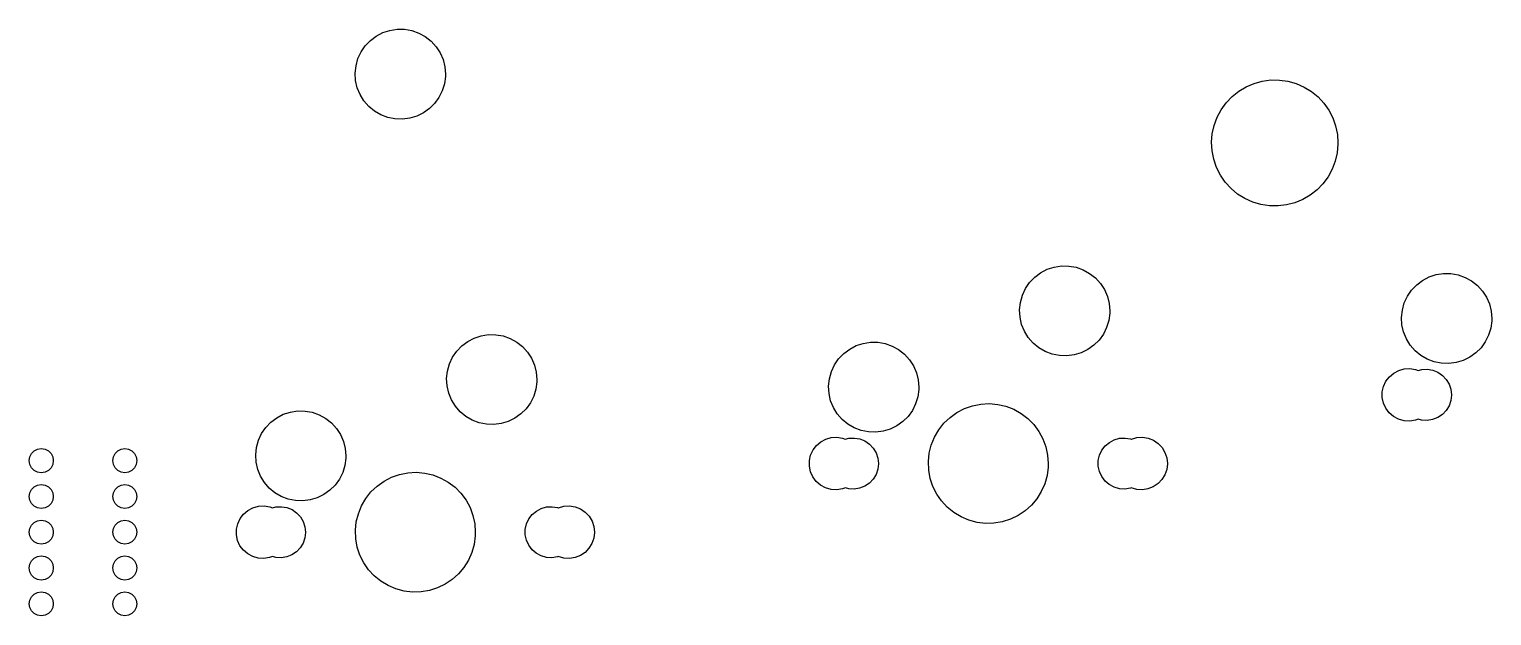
# Model space of a CAD drawing. Extents: x 52 to 375, y -138 to -43.
# Drawn here: x 222.36 to 270.99, y -137.66 to -118.14 of the extents above; entities that cross this region are included whole.
import ezdxf

# ---------------------------------------------------------------- set-up
doc = ezdxf.new("R2010")
doc.units = 0
doc.layers.add('BLACK', color=7, linetype='CONTINUOUS')

msp = doc.modelspace()

# ---------------------------------------------------------------- linework, layer by layer
at = {"layer": 'BLACK', "linetype": 'CONTINUOUS'}
for p, q in [((234.348, -118.172), (234.591, -118.135)), ((234.591, -118.135), (234.837, -118.138)), ((234.837, -118.138), (235.079, -118.181)), ((233.53, -118.687), (233.7, -118.509)), ((233.7, -118.509), (233.897, -118.362)), ((233.897, -118.362), (234.115, -118.248)), ((234.115, -118.248), (234.348, -118.172)), ((235.079, -118.181), (235.311, -118.263)), ((235.311, -118.263), (235.526, -118.382)), ((235.526, -118.382), (235.719, -118.534)), ((235.719, -118.534), (235.884, -118.716)), ((233.223, -119.35), (233.288, -119.113)), ((233.288, -119.113), (233.392, -118.89)), ((233.392, -118.89), (233.53, -118.687)), ((235.884, -118.716), (236.018, -118.922)), ((236.018, -118.922), (236.116, -119.148)), ((233.196, -119.594), (233.223, -119.35)), ((233.211, -119.84), (233.196, -119.594)), ((236.116, -119.148), (236.176, -119.386)), ((236.176, -119.386), (236.196, -119.631)), ((233.265, -120.08), (233.211, -119.84)), ((233.357, -120.307), (233.265, -120.08)), ((236.162, -119.948), (236.091, -120.183)), ((236.194, -119.704), (236.162, -119.948)), ((236.196, -119.631), (236.194, -119.704)), ((262.573, -120.196), (262.818, -120.049)), ((262.818, -120.049), (263.081, -119.937)), ((263.081, -119.937), (263.356, -119.861)), ((263.356, -119.861), (263.639, -119.824)), ((263.639, -119.824), (263.925, -119.826)), ((263.925, -119.826), (264.208, -119.866)), ((264.208, -119.866), (264.483, -119.944)), ((264.483, -119.944), (264.744, -120.059)), ((264.744, -120.059), (264.988, -120.208)), ((233.486, -120.517), (233.357, -120.307)), ((233.647, -120.703), (233.486, -120.517)), ((235.982, -120.404), (235.838, -120.603)), ((236.091, -120.183), (235.982, -120.404)), ((261.986, -120.813), (262.153, -120.581)), ((262.153, -120.581), (262.35, -120.374)), ((262.35, -120.374), (262.573, -120.196)), ((264.988, -120.208), (265.209, -120.389)), ((265.209, -120.389), (265.403, -120.598)), ((233.836, -120.86), (233.647, -120.703)), ((234.048, -120.984), (233.836, -120.86)), ((234.278, -121.071), (234.048, -120.984)), ((234.518, -121.12), (234.278, -121.071)), ((235.243, -121.028), (235.008, -121.098)), ((235.464, -120.919), (235.243, -121.028)), ((235.664, -120.777), (235.464, -120.919)), ((235.838, -120.603), (235.664, -120.777)), ((261.755, -121.334), (261.853, -121.066)), ((261.853, -121.066), (261.986, -120.813)), ((265.403, -120.598), (265.567, -120.832)), ((265.567, -120.832), (265.698, -121.086)), ((234.764, -121.129), (234.518, -121.12)), ((235.008, -121.098), (234.764, -121.129)), ((261.694, -121.613), (261.755, -121.334)), ((265.698, -121.086), (265.794, -121.355)), ((265.794, -121.355), (265.852, -121.635)), ((261.671, -121.898), (261.694, -121.613)), ((261.688, -122.183), (261.671, -121.898)), ((265.871, -121.964), (265.845, -122.249)), ((265.852, -121.635), (265.871, -121.92)), ((265.871, -121.92), (265.871, -121.964)), ((261.743, -122.464), (261.688, -122.183)), ((261.835, -122.734), (261.743, -122.464)), ((265.782, -122.527), (265.681, -122.794)), ((265.845, -122.249), (265.782, -122.527)), ((261.964, -122.989), (261.835, -122.734)), ((262.125, -123.224), (261.964, -122.989)), ((265.681, -122.794), (265.544, -123.045)), ((262.318, -123.436), (262.125, -123.224)), ((262.537, -123.619), (262.318, -123.436)), ((265.176, -123.481), (264.952, -123.657)), ((265.375, -123.275), (265.176, -123.481)), ((265.544, -123.045), (265.375, -123.275)), ((262.779, -123.771), (262.537, -123.619)), ((263.039, -123.888), (262.779, -123.771)), ((263.313, -123.969), (263.039, -123.888)), ((263.595, -124.013), (263.313, -123.969)), ((264.165, -123.983), (263.881, -124.017)), ((264.441, -123.91), (264.165, -123.983)), ((264.705, -123.801), (264.441, -123.91)), ((264.952, -123.657), (264.705, -123.801)), ((263.881, -124.017), (263.595, -124.013)), ((255.62, -126.564), (255.79, -126.386)), ((255.79, -126.386), (255.987, -126.239)), ((255.987, -126.239), (256.205, -126.125)), ((256.205, -126.125), (256.439, -126.049)), ((256.439, -126.049), (256.682, -126.012)), ((256.682, -126.012), (256.927, -126.015)), ((256.927, -126.015), (257.169, -126.058)), ((257.169, -126.058), (257.401, -126.14)), ((257.401, -126.14), (257.616, -126.259)), ((257.616, -126.259), (257.809, -126.411)), ((257.809, -126.411), (257.975, -126.593)), ((268.687, -126.493), (268.905, -126.379)), ((268.905, -126.379), (269.139, -126.303)), ((269.139, -126.303), (269.382, -126.266)), ((269.382, -126.266), (269.627, -126.269)), ((269.627, -126.269), (269.869, -126.312)), ((269.869, -126.312), (270.101, -126.394)), ((270.101, -126.394), (270.316, -126.513)), ((255.378, -126.99), (255.482, -126.767)), ((255.482, -126.767), (255.62, -126.564)), ((257.975, -126.593), (258.108, -126.799)), ((258.108, -126.799), (258.206, -127.025)), ((268.182, -127.021), (268.32, -126.818)), ((268.32, -126.818), (268.49, -126.64)), ((268.49, -126.64), (268.687, -126.493)), ((270.316, -126.513), (270.509, -126.665)), ((270.509, -126.665), (270.675, -126.847)), ((270.675, -126.847), (270.808, -127.053)), ((255.287, -127.471), (255.313, -127.227)), ((255.313, -127.227), (255.378, -126.99)), ((258.206, -127.025), (258.266, -127.263)), ((258.266, -127.263), (258.286, -127.508)), ((268.013, -127.481), (268.078, -127.244)), ((268.078, -127.244), (268.182, -127.021)), ((270.808, -127.053), (270.906, -127.279)), ((270.906, -127.279), (270.966, -127.517)), ((255.301, -127.717), (255.287, -127.471)), ((255.355, -127.957), (255.301, -127.717)), ((258.252, -127.825), (258.181, -128.06)), ((258.284, -127.581), (258.252, -127.825)), ((258.286, -127.508), (258.284, -127.581)), ((267.987, -127.725), (268.013, -127.481)), ((268.001, -127.971), (267.987, -127.725)), ((270.984, -127.835), (270.952, -128.079)), ((270.966, -127.517), (270.986, -127.762)), ((270.986, -127.762), (270.984, -127.835)), ((237.155, -128.411), (237.389, -128.335)), ((237.389, -128.335), (237.632, -128.298)), ((237.632, -128.298), (237.877, -128.301)), ((237.877, -128.301), (238.119, -128.344)), ((238.119, -128.344), (238.351, -128.426)), ((255.447, -128.184), (255.355, -127.957)), ((255.576, -128.394), (255.447, -128.184)), ((258.072, -128.281), (257.929, -128.48)), ((258.181, -128.06), (258.072, -128.281)), ((268.055, -128.211), (268.001, -127.971)), ((268.147, -128.438), (268.055, -128.211)), ((270.881, -128.314), (270.772, -128.535)), ((270.952, -128.079), (270.881, -128.314)), ((236.432, -129.053), (236.57, -128.85)), ((236.57, -128.85), (236.74, -128.672)), ((236.74, -128.672), (236.937, -128.525)), ((236.937, -128.525), (237.155, -128.411)), ((238.351, -128.426), (238.566, -128.545)), ((238.566, -128.545), (238.759, -128.697)), ((238.759, -128.697), (238.925, -128.879)), ((249.44, -128.926), (249.637, -128.779)), ((249.637, -128.779), (249.855, -128.665)), ((249.855, -128.665), (250.089, -128.589)), ((250.089, -128.589), (250.332, -128.552)), ((250.332, -128.552), (250.577, -128.555)), ((250.577, -128.555), (250.819, -128.598)), ((250.819, -128.598), (251.051, -128.68)), ((251.051, -128.68), (251.266, -128.799)), ((251.266, -128.799), (251.459, -128.951)), ((255.737, -128.58), (255.576, -128.394)), ((255.926, -128.737), (255.737, -128.58)), ((256.138, -128.861), (255.926, -128.737)), ((256.368, -128.948), (256.138, -128.861)), ((257.554, -128.796), (257.334, -128.905)), ((257.754, -128.654), (257.554, -128.796)), ((257.929, -128.48), (257.754, -128.654)), ((268.276, -128.648), (268.147, -128.438)), ((268.437, -128.834), (268.276, -128.648)), ((268.626, -128.991), (268.437, -128.834)), ((270.629, -128.734), (270.454, -128.908)), ((270.772, -128.535), (270.629, -128.734)), ((236.263, -129.513), (236.328, -129.276)), ((236.328, -129.276), (236.432, -129.053)), ((238.925, -128.879), (239.058, -129.085)), ((239.058, -129.085), (239.156, -129.311)), ((239.156, -129.311), (239.216, -129.549)), ((249.028, -129.53), (249.132, -129.307)), ((249.132, -129.307), (249.27, -129.104)), ((249.27, -129.104), (249.44, -128.926)), ((251.459, -128.951), (251.625, -129.133)), ((251.625, -129.133), (251.758, -129.339)), ((251.758, -129.339), (251.856, -129.565)), ((256.609, -128.997), (256.368, -128.948)), ((256.854, -129.006), (256.609, -128.997)), ((257.098, -128.975), (256.854, -129.006)), ((257.334, -128.905), (257.098, -128.975)), ((268.838, -129.115), (268.626, -128.991)), ((269.068, -129.202), (268.838, -129.115)), ((269.309, -129.251), (269.068, -129.202)), ((269.554, -129.26), (269.309, -129.251)), ((269.798, -129.229), (269.554, -129.26)), ((270.034, -129.159), (269.798, -129.229)), ((270.254, -129.05), (270.034, -129.159)), ((270.454, -128.908), (270.254, -129.05)), ((236.237, -129.757), (236.263, -129.513)), ((236.251, -130.003), (236.237, -129.757)), ((239.216, -129.549), (239.236, -129.794)), ((239.236, -129.794), (239.234, -129.867)), ((248.937, -130.011), (248.963, -129.767)), ((248.963, -129.767), (249.028, -129.53)), ((251.856, -129.565), (251.916, -129.803)), ((251.916, -129.803), (251.936, -130.048)), ((267.468, -129.849), (267.583, -129.699)), ((267.583, -129.699), (267.727, -129.577)), ((267.727, -129.577), (267.894, -129.488)), ((267.894, -129.488), (268.076, -129.438)), ((268.076, -129.438), (268.265, -129.428)), ((268.265, -129.428), (268.452, -129.459)), ((268.452, -129.459), (268.542, -129.495)), ((268.542, -129.495), (268.66, -129.463)), ((268.66, -129.463), (268.844, -129.453)), ((268.844, -129.453), (269.025, -129.483)), ((269.025, -129.483), (269.195, -129.551)), ((269.195, -129.551), (269.347, -129.655)), ((269.347, -129.655), (269.473, -129.788)), ((269.473, -129.788), (269.568, -129.945)), ((236.305, -130.243), (236.251, -130.003)), ((236.397, -130.47), (236.305, -130.243)), ((239.202, -130.111), (239.131, -130.346)), ((239.234, -129.867), (239.202, -130.111)), ((248.951, -130.257), (248.937, -130.011)), ((249.005, -130.497), (248.951, -130.257)), ((251.934, -130.121), (251.902, -130.365)), ((251.936, -130.048), (251.934, -130.121)), ((267.346, -130.393), (267.347, -130.204)), ((267.347, -130.204), (267.388, -130.02)), ((267.388, -130.02), (267.468, -129.849)), ((269.568, -129.945), (269.626, -130.119)), ((269.646, -130.308), (269.625, -130.49)), ((269.626, -130.119), (269.646, -130.302)), ((269.646, -130.302), (269.646, -130.308)), ((236.526, -130.68), (236.397, -130.47)), ((236.687, -130.866), (236.526, -130.68)), ((238.879, -130.766), (238.704, -130.94)), ((239.022, -130.567), (238.879, -130.766)), ((239.131, -130.346), (239.022, -130.567)), ((249.097, -130.724), (249.005, -130.497)), ((249.226, -130.934), (249.097, -130.724)), ((251.831, -130.6), (251.722, -130.821)), ((251.902, -130.365), (251.831, -130.6)), ((253.204, -130.888), (253.454, -130.758)), ((253.454, -130.758), (253.72, -130.665)), ((253.72, -130.665), (253.996, -130.61)), ((253.996, -130.61), (254.278, -130.594)), ((254.278, -130.594), (254.558, -130.619)), ((254.558, -130.619), (254.832, -130.682)), ((254.832, -130.682), (255.095, -130.784)), ((255.095, -130.784), (255.341, -130.921)), ((267.386, -130.578), (267.346, -130.393)), ((267.465, -130.75), (267.386, -130.578)), ((267.578, -130.901), (267.465, -130.75)), ((269.565, -130.664), (269.47, -130.821)), ((269.625, -130.49), (269.565, -130.664)), ((230.22, -131.39), (230.39, -131.212)), ((230.39, -131.212), (230.587, -131.065)), ((230.587, -131.065), (230.805, -130.951)), ((230.805, -130.951), (231.039, -130.875)), ((231.039, -130.875), (231.282, -130.838)), ((231.282, -130.838), (231.527, -130.841)), ((231.527, -130.841), (231.769, -130.884)), ((231.769, -130.884), (232.001, -130.966)), ((232.001, -130.966), (232.216, -131.085)), ((232.216, -131.085), (232.409, -131.237)), ((232.409, -131.237), (232.575, -131.419)), ((236.876, -131.023), (236.687, -130.866)), ((237.088, -131.147), (236.876, -131.023)), ((237.318, -131.234), (237.088, -131.147)), ((237.559, -131.283), (237.318, -131.234)), ((237.804, -131.292), (237.559, -131.283)), ((238.048, -131.261), (237.804, -131.292)), ((238.284, -131.191), (238.048, -131.261)), ((238.504, -131.082), (238.284, -131.191)), ((238.704, -130.94), (238.504, -131.082)), ((249.387, -131.12), (249.226, -130.934)), ((249.576, -131.277), (249.387, -131.12)), ((249.788, -131.401), (249.576, -131.277)), ((251.404, -131.194), (251.204, -131.336)), ((251.579, -131.02), (251.404, -131.194)), ((251.722, -130.821), (251.579, -131.02)), ((252.597, -131.467), (252.771, -131.246)), ((252.771, -131.246), (252.975, -131.052)), ((252.975, -131.052), (253.204, -130.888)), ((255.341, -130.921), (255.565, -131.092)), ((255.565, -131.092), (255.762, -131.293)), ((255.762, -131.293), (255.93, -131.52)), ((267.722, -131.024), (267.578, -130.901)), ((267.888, -131.113), (267.722, -131.024)), ((268.07, -131.165), (267.888, -131.113)), ((268.259, -131.176), (268.07, -131.165)), ((268.446, -131.146), (268.259, -131.176)), ((268.543, -131.108), (268.446, -131.146)), ((268.654, -131.14), (268.543, -131.108)), ((268.838, -131.151), (268.654, -131.14)), ((269.019, -131.122), (268.838, -131.151)), ((269.19, -131.055), (269.019, -131.122)), ((269.343, -130.953), (269.19, -131.055)), ((269.47, -130.821), (269.343, -130.953)), ((229.978, -131.816), (230.082, -131.593)), ((230.082, -131.593), (230.22, -131.39)), ((232.575, -131.419), (232.708, -131.625)), ((232.708, -131.625), (232.806, -131.851)), ((248.677, -131.863), (248.844, -131.774)), ((248.844, -131.774), (249.026, -131.724)), ((249.026, -131.724), (249.215, -131.714)), ((249.215, -131.714), (249.402, -131.745)), ((249.402, -131.745), (249.492, -131.781)), ((249.492, -131.781), (249.61, -131.749)), ((249.61, -131.749), (249.794, -131.739)), ((250.018, -131.488), (249.788, -131.401)), ((249.794, -131.739), (249.975, -131.769)), ((249.975, -131.769), (250.145, -131.837)), ((250.259, -131.537), (250.018, -131.488)), ((250.504, -131.546), (250.259, -131.537)), ((250.748, -131.515), (250.504, -131.546)), ((250.984, -131.445), (250.748, -131.515)), ((251.204, -131.336), (250.984, -131.445)), ((252.35, -131.972), (252.456, -131.711)), ((252.456, -131.711), (252.597, -131.467)), ((255.93, -131.52), (256.063, -131.767)), ((256.063, -131.767), (256.161, -132.032)), ((258.433, -131.798), (258.61, -131.749)), ((258.61, -131.749), (258.794, -131.739)), ((258.794, -131.739), (258.975, -131.769)), ((258.975, -131.769), (258.997, -131.778)), ((258.997, -131.778), (259.004, -131.774)), ((259.004, -131.774), (259.186, -131.724)), ((259.186, -131.724), (259.375, -131.714)), ((259.375, -131.714), (259.562, -131.745)), ((259.562, -131.745), (259.737, -131.815)), ((222.378, -132.369), (222.434, -132.257)), ((222.434, -132.257), (222.523, -132.169)), ((222.523, -132.169), (222.634, -132.112)), ((222.634, -132.112), (222.758, -132.093)), ((222.758, -132.093), (222.882, -132.112)), ((222.882, -132.112), (222.993, -132.169)), ((222.993, -132.169), (223.082, -132.257)), ((223.082, -132.257), (223.138, -132.369)), ((225.156, -132.369), (225.213, -132.257)), ((225.213, -132.257), (225.301, -132.169)), ((225.301, -132.169), (225.413, -132.112)), ((225.413, -132.112), (225.536, -132.093)), ((225.536, -132.093), (225.66, -132.112)), ((225.66, -132.112), (225.771, -132.169)), ((225.771, -132.169), (225.86, -132.257)), ((225.86, -132.257), (225.917, -132.369)), ((229.887, -132.297), (229.913, -132.053)), ((229.913, -132.053), (229.978, -131.816)), ((232.806, -131.851), (232.866, -132.089)), ((232.866, -132.089), (232.886, -132.334)), ((248.338, -132.306), (248.418, -132.135)), ((248.418, -132.135), (248.533, -131.985)), ((248.533, -131.985), (248.677, -131.863)), ((250.145, -131.837), (250.297, -131.941)), ((250.297, -131.941), (250.423, -132.074)), ((250.423, -132.074), (250.518, -132.231)), ((250.518, -132.231), (250.576, -132.405)), ((252.253, -132.525), (252.282, -132.245)), ((252.282, -132.245), (252.35, -131.972)), ((256.161, -132.032), (256.22, -132.307)), ((257.942, -132.314), (258.019, -132.148)), ((258.019, -132.148), (258.131, -132.002)), ((258.131, -132.002), (258.271, -131.883)), ((258.271, -131.883), (258.433, -131.798)), ((259.737, -131.815), (259.893, -131.922)), ((259.893, -131.922), (260.023, -132.059)), ((260.023, -132.059), (260.121, -132.221)), ((260.121, -132.221), (260.181, -132.4)), ((222.358, -132.493), (222.378, -132.369)), ((222.378, -132.616), (222.358, -132.493)), ((222.434, -132.728), (222.378, -132.616)), ((222.523, -132.816), (222.434, -132.728)), ((223.082, -132.728), (222.993, -132.816)), ((223.138, -132.616), (223.082, -132.728)), ((223.138, -132.369), (223.158, -132.493)), ((223.158, -132.493), (223.138, -132.616)), ((225.136, -132.493), (225.156, -132.369)), ((225.156, -132.616), (225.136, -132.493)), ((225.213, -132.728), (225.156, -132.616)), ((225.301, -132.816), (225.213, -132.728)), ((225.86, -132.728), (225.771, -132.816)), ((225.917, -132.616), (225.86, -132.728)), ((225.917, -132.369), (225.936, -132.493)), ((225.936, -132.493), (225.917, -132.616)), ((229.901, -132.543), (229.887, -132.297)), ((229.955, -132.783), (229.901, -132.543)), ((232.852, -132.651), (232.781, -132.886)), ((232.884, -132.407), (232.852, -132.651)), ((232.886, -132.334), (232.884, -132.407)), ((248.296, -132.679), (248.297, -132.49)), ((248.336, -132.864), (248.296, -132.679)), ((248.297, -132.49), (248.338, -132.306)), ((250.596, -132.594), (250.575, -132.776)), ((250.576, -132.405), (250.596, -132.588)), ((250.596, -132.588), (250.596, -132.594)), ((252.264, -132.807), (252.253, -132.525)), ((256.236, -132.713), (256.199, -132.992)), ((256.22, -132.307), (256.24, -132.588)), ((256.24, -132.588), (256.236, -132.713)), ((257.901, -132.493), (257.942, -132.314)), ((257.901, -132.677), (257.901, -132.493)), ((257.94, -132.856), (257.901, -132.677)), ((260.201, -132.594), (260.179, -132.782)), ((260.181, -132.4), (260.201, -132.588)), ((260.201, -132.588), (260.201, -132.594)), ((222.634, -132.873), (222.523, -132.816)), ((222.758, -132.893), (222.634, -132.873)), ((222.882, -132.873), (222.758, -132.893)), ((222.993, -132.816), (222.882, -132.873)), ((225.413, -132.873), (225.301, -132.816)), ((225.536, -132.893), (225.413, -132.873)), ((225.66, -132.873), (225.536, -132.893)), ((225.771, -132.816), (225.66, -132.873)), ((230.047, -133.01), (229.955, -132.783)), ((230.176, -133.22), (230.047, -133.01)), ((230.337, -133.406), (230.176, -133.22)), ((232.672, -133.107), (232.529, -133.306)), ((232.781, -132.886), (232.672, -133.107)), ((233.925, -133.338), (234.154, -133.174)), ((234.154, -133.174), (234.404, -133.044)), ((234.404, -133.044), (234.67, -132.951)), ((234.67, -132.951), (234.946, -132.896)), ((234.946, -132.896), (235.228, -132.88)), ((235.228, -132.88), (235.508, -132.905)), ((235.508, -132.905), (235.782, -132.968)), ((235.782, -132.968), (236.045, -133.07)), ((236.045, -133.07), (236.291, -133.207)), ((236.291, -133.207), (236.515, -133.378)), ((248.415, -133.036), (248.336, -132.864)), ((248.528, -133.187), (248.415, -133.036)), ((248.672, -133.31), (248.528, -133.187)), ((250.293, -133.239), (250.14, -133.341)), ((250.42, -133.107), (250.293, -133.239)), ((250.515, -132.95), (250.42, -133.107)), ((250.575, -132.776), (250.515, -132.95)), ((252.315, -133.084), (252.264, -132.807)), ((252.404, -133.351), (252.315, -133.084)), ((256.199, -132.992), (256.122, -133.263)), ((258.016, -133.023), (257.94, -132.856)), ((258.127, -133.17), (258.016, -133.023)), ((258.266, -133.289), (258.127, -133.17)), ((260.019, -133.122), (259.889, -133.258)), ((260.118, -132.961), (260.019, -133.122)), ((260.179, -132.782), (260.118, -132.961)), ((222.358, -133.683), (222.378, -133.56)), ((222.378, -133.807), (222.358, -133.683)), ((222.378, -133.56), (222.434, -133.448)), ((222.434, -133.448), (222.523, -133.36)), ((222.523, -133.36), (222.634, -133.303)), ((222.634, -133.303), (222.758, -133.283)), ((222.758, -133.283), (222.882, -133.303)), ((222.882, -133.303), (222.993, -133.36)), ((222.993, -133.36), (223.082, -133.448)), ((223.082, -133.448), (223.138, -133.56)), ((223.138, -133.56), (223.158, -133.683)), ((223.158, -133.683), (223.138, -133.807)), ((225.136, -133.683), (225.156, -133.56)), ((225.156, -133.807), (225.136, -133.683)), ((225.156, -133.56), (225.213, -133.448)), ((225.213, -133.448), (225.301, -133.36)), ((225.301, -133.36), (225.413, -133.303)), ((225.413, -133.303), (225.536, -133.283)), ((225.536, -133.283), (225.66, -133.303)), ((225.66, -133.303), (225.771, -133.36)), ((225.771, -133.36), (225.86, -133.448)), ((225.86, -133.448), (225.917, -133.56)), ((225.917, -133.56), (225.936, -133.683)), ((225.936, -133.683), (225.917, -133.807)), ((230.526, -133.563), (230.337, -133.406)), ((230.738, -133.687), (230.526, -133.563)), ((230.968, -133.774), (230.738, -133.687)), ((232.154, -133.622), (231.934, -133.731)), ((232.354, -133.48), (232.154, -133.622)), ((232.529, -133.306), (232.354, -133.48)), ((233.547, -133.753), (233.721, -133.532)), ((233.721, -133.532), (233.925, -133.338)), ((236.515, -133.378), (236.712, -133.579)), ((236.712, -133.579), (236.88, -133.806)), ((248.838, -133.399), (248.672, -133.31)), ((249.02, -133.451), (248.838, -133.399)), ((249.209, -133.462), (249.02, -133.451)), ((249.396, -133.432), (249.209, -133.462)), ((249.493, -133.394), (249.396, -133.432)), ((249.604, -133.426), (249.493, -133.394)), ((249.788, -133.437), (249.604, -133.426)), ((249.969, -133.408), (249.788, -133.437)), ((250.14, -133.341), (249.969, -133.408)), ((252.53, -133.603), (252.404, -133.351)), ((252.69, -133.835), (252.53, -133.603)), ((256.008, -133.521), (255.859, -133.76)), ((256.122, -133.263), (256.008, -133.521)), ((258.428, -133.376), (258.266, -133.289)), ((258.604, -133.426), (258.428, -133.376)), ((258.788, -133.437), (258.604, -133.426)), ((258.969, -133.408), (258.788, -133.437)), ((258.996, -133.398), (258.969, -133.408)), ((258.998, -133.399), (258.996, -133.398)), ((259.18, -133.451), (258.998, -133.399)), ((259.369, -133.462), (259.18, -133.451)), ((259.556, -133.432), (259.369, -133.462)), ((259.732, -133.363), (259.556, -133.432)), ((259.889, -133.258), (259.732, -133.363)), ((222.434, -133.918), (222.378, -133.807)), ((222.523, -134.007), (222.434, -133.918)), ((222.634, -134.064), (222.523, -134.007)), ((222.758, -134.083), (222.634, -134.064)), ((222.882, -134.064), (222.758, -134.083)), ((222.993, -134.007), (222.882, -134.064)), ((223.082, -133.918), (222.993, -134.007)), ((223.138, -133.807), (223.082, -133.918)), ((225.213, -133.918), (225.156, -133.807)), ((225.301, -134.007), (225.213, -133.918)), ((225.413, -134.064), (225.301, -134.007)), ((225.536, -134.083), (225.413, -134.064)), ((225.66, -134.064), (225.536, -134.083)), ((225.771, -134.007), (225.66, -134.064)), ((225.86, -133.918), (225.771, -134.007)), ((225.917, -133.807), (225.86, -133.918)), ((229.483, -134.271), (229.627, -134.149)), ((229.627, -134.149), (229.794, -134.06)), ((229.794, -134.06), (229.976, -134.01)), ((229.976, -134.01), (230.165, -134)), ((230.165, -134), (230.352, -134.031)), ((230.352, -134.031), (230.442, -134.067)), ((230.442, -134.067), (230.56, -134.035)), ((230.56, -134.035), (230.744, -134.025)), ((230.744, -134.025), (230.925, -134.055)), ((230.925, -134.055), (231.095, -134.123)), ((231.209, -133.823), (230.968, -133.774)), ((231.095, -134.123), (231.247, -134.227)), ((231.454, -133.832), (231.209, -133.823)), ((231.698, -133.801), (231.454, -133.832)), ((231.934, -133.731), (231.698, -133.801)), ((233.3, -134.258), (233.406, -133.997)), ((233.406, -133.997), (233.547, -133.753)), ((236.88, -133.806), (237.013, -134.053)), ((237.013, -134.053), (237.111, -134.318)), ((239.081, -134.288), (239.221, -134.169)), ((239.221, -134.169), (239.383, -134.084)), ((239.383, -134.084), (239.56, -134.035)), ((239.56, -134.035), (239.744, -134.025)), ((239.744, -134.025), (239.925, -134.055)), ((239.925, -134.055), (239.947, -134.064)), ((239.947, -134.064), (239.954, -134.06)), ((239.954, -134.06), (240.136, -134.01)), ((240.136, -134.01), (240.325, -134)), ((240.325, -134), (240.512, -134.031)), ((240.512, -134.031), (240.687, -134.101)), ((240.687, -134.101), (240.843, -134.208)), ((240.843, -134.208), (240.973, -134.345)), ((252.881, -134.041), (252.69, -133.835)), ((253.1, -134.219), (252.881, -134.041)), ((255.468, -134.163), (255.234, -134.32)), ((255.678, -133.976), (255.468, -134.163)), ((255.859, -133.76), (255.678, -133.976)), ((222.378, -134.75), (222.434, -134.639)), ((222.434, -134.639), (222.523, -134.55)), ((222.523, -134.55), (222.634, -134.494)), ((222.634, -134.494), (222.758, -134.474)), ((222.758, -134.474), (222.882, -134.494)), ((222.882, -134.494), (222.993, -134.55)), ((222.993, -134.55), (223.082, -134.639)), ((223.082, -134.639), (223.138, -134.75)), ((225.156, -134.75), (225.213, -134.639)), ((225.213, -134.639), (225.301, -134.55)), ((225.301, -134.55), (225.413, -134.494)), ((225.413, -134.494), (225.536, -134.474)), ((225.536, -134.474), (225.66, -134.494)), ((225.66, -134.494), (225.771, -134.55)), ((225.771, -134.55), (225.86, -134.639)), ((225.86, -134.639), (225.917, -134.75)), ((229.247, -134.776), (229.288, -134.592)), ((229.288, -134.592), (229.368, -134.421)), ((229.368, -134.421), (229.483, -134.271)), ((231.247, -134.227), (231.373, -134.36)), ((231.373, -134.36), (231.468, -134.517)), ((231.468, -134.517), (231.526, -134.691)), ((231.526, -134.691), (231.546, -134.874)), ((233.203, -134.811), (233.232, -134.531)), ((233.232, -134.531), (233.3, -134.258)), ((237.111, -134.318), (237.17, -134.593)), ((237.17, -134.593), (237.19, -134.874)), ((238.851, -134.779), (238.892, -134.6)), ((238.892, -134.6), (238.969, -134.434)), ((238.969, -134.434), (239.081, -134.288)), ((240.973, -134.345), (241.071, -134.507)), ((241.071, -134.507), (241.131, -134.686)), ((241.131, -134.686), (241.151, -134.874)), ((253.341, -134.365), (253.1, -134.219)), ((253.6, -134.474), (253.341, -134.365)), ((253.873, -134.547), (253.6, -134.474)), ((254.152, -134.58), (253.873, -134.547)), ((254.434, -134.573), (254.152, -134.58)), ((254.712, -134.527), (254.434, -134.573)), ((254.98, -134.442), (254.712, -134.527)), ((255.234, -134.32), (254.98, -134.442)), ((222.358, -134.874), (222.378, -134.75)), ((222.378, -134.998), (222.358, -134.874)), ((222.434, -135.109), (222.378, -134.998)), ((222.523, -135.198), (222.434, -135.109)), ((223.082, -135.109), (222.993, -135.198)), ((223.138, -134.998), (223.082, -135.109)), ((223.138, -134.75), (223.158, -134.874)), ((223.158, -134.874), (223.138, -134.998)), ((225.136, -134.874), (225.156, -134.75)), ((225.156, -134.998), (225.136, -134.874)), ((225.213, -135.109), (225.156, -134.998)), ((225.301, -135.198), (225.213, -135.109)), ((225.86, -135.109), (225.771, -135.198)), ((225.917, -134.998), (225.86, -135.109)), ((225.917, -134.75), (225.936, -134.874)), ((225.936, -134.874), (225.917, -134.998)), ((229.246, -134.965), (229.247, -134.776)), ((229.286, -135.15), (229.246, -134.965)), ((229.365, -135.322), (229.286, -135.15)), ((231.525, -135.062), (231.465, -135.236)), ((231.546, -134.88), (231.525, -135.062)), ((231.546, -134.874), (231.546, -134.88)), ((233.214, -135.093), (233.203, -134.811)), ((233.265, -135.37), (233.214, -135.093)), ((237.186, -134.999), (237.149, -135.278)), ((237.19, -134.874), (237.186, -134.999)), ((238.851, -134.963), (238.851, -134.779)), ((238.89, -135.142), (238.851, -134.963)), ((238.966, -135.309), (238.89, -135.142)), ((241.129, -135.068), (241.068, -135.247)), ((241.151, -134.88), (241.129, -135.068)), ((241.151, -134.874), (241.151, -134.88)), ((222.634, -135.254), (222.523, -135.198)), ((222.758, -135.274), (222.634, -135.254)), ((222.634, -135.684), (222.758, -135.665)), ((222.882, -135.254), (222.758, -135.274)), ((222.758, -135.665), (222.882, -135.684)), ((222.993, -135.198), (222.882, -135.254)), ((225.413, -135.254), (225.301, -135.198)), ((225.536, -135.274), (225.413, -135.254)), ((225.413, -135.684), (225.536, -135.665)), ((225.66, -135.254), (225.536, -135.274)), ((225.536, -135.665), (225.66, -135.684)), ((225.771, -135.198), (225.66, -135.254)), ((229.478, -135.473), (229.365, -135.322)), ((229.622, -135.596), (229.478, -135.473)), ((229.788, -135.685), (229.622, -135.596)), ((231.09, -135.627), (230.919, -135.694)), ((231.243, -135.525), (231.09, -135.627)), ((231.37, -135.393), (231.243, -135.525)), ((231.465, -135.236), (231.37, -135.393)), ((233.354, -135.637), (233.265, -135.37)), ((233.48, -135.889), (233.354, -135.637)), ((237.072, -135.549), (236.958, -135.807)), ((237.149, -135.278), (237.072, -135.549)), ((239.077, -135.456), (238.966, -135.309)), ((239.216, -135.575), (239.077, -135.456)), ((239.378, -135.662), (239.216, -135.575)), ((239.554, -135.712), (239.378, -135.662)), ((240.682, -135.649), (240.506, -135.718)), ((240.839, -135.544), (240.682, -135.649)), ((240.969, -135.408), (240.839, -135.544)), ((241.068, -135.247), (240.969, -135.408)), ((222.358, -136.065), (222.378, -135.941)), ((222.378, -136.188), (222.358, -136.065)), ((222.378, -135.941), (222.434, -135.83)), ((222.434, -135.83), (222.523, -135.741)), ((222.523, -135.741), (222.634, -135.684)), ((222.882, -135.684), (222.993, -135.741)), ((222.993, -135.741), (223.082, -135.83)), ((223.082, -135.83), (223.138, -135.941)), ((223.138, -135.941), (223.158, -136.065)), ((223.158, -136.065), (223.138, -136.188)), ((225.136, -136.065), (225.156, -135.941)), ((225.156, -136.188), (225.136, -136.065)), ((225.156, -135.941), (225.213, -135.83)), ((225.213, -135.83), (225.301, -135.741)), ((225.301, -135.741), (225.413, -135.684)), ((225.66, -135.684), (225.771, -135.741)), ((225.771, -135.741), (225.86, -135.83)), ((225.86, -135.83), (225.917, -135.941)), ((225.917, -135.941), (225.936, -136.065)), ((225.936, -136.065), (225.917, -136.188)), ((229.97, -135.737), (229.788, -135.685)), ((230.159, -135.748), (229.97, -135.737)), ((230.346, -135.718), (230.159, -135.748)), ((230.443, -135.68), (230.346, -135.718)), ((230.554, -135.712), (230.443, -135.68)), ((230.738, -135.723), (230.554, -135.712)), ((230.919, -135.694), (230.738, -135.723)), ((233.64, -136.121), (233.48, -135.889)), ((233.831, -136.327), (233.64, -136.121)), ((236.809, -136.046), (236.628, -136.262)), ((236.958, -135.807), (236.809, -136.046)), ((239.738, -135.723), (239.554, -135.712)), ((239.919, -135.694), (239.738, -135.723)), ((239.946, -135.684), (239.919, -135.694)), ((239.948, -135.685), (239.946, -135.684)), ((240.13, -135.737), (239.948, -135.685)), ((240.319, -135.748), (240.13, -135.737)), ((240.506, -135.718), (240.319, -135.748)), ((222.434, -136.3), (222.378, -136.188)), ((222.523, -136.388), (222.434, -136.3)), ((222.634, -136.445), (222.523, -136.388)), ((222.758, -136.465), (222.634, -136.445)), ((222.882, -136.445), (222.758, -136.465)), ((222.993, -136.388), (222.882, -136.445)), ((223.082, -136.3), (222.993, -136.388)), ((223.138, -136.188), (223.082, -136.3)), ((225.213, -136.3), (225.156, -136.188)), ((225.301, -136.388), (225.213, -136.3)), ((225.413, -136.445), (225.301, -136.388)), ((225.536, -136.465), (225.413, -136.445)), ((225.66, -136.445), (225.536, -136.465)), ((225.771, -136.388), (225.66, -136.445)), ((225.86, -136.3), (225.771, -136.388)), ((225.917, -136.188), (225.86, -136.3)), ((234.05, -136.505), (233.831, -136.327)), ((234.291, -136.651), (234.05, -136.505)), ((236.184, -136.606), (235.93, -136.728)), ((236.418, -136.449), (236.184, -136.606)), ((236.628, -136.262), (236.418, -136.449)), ((222.378, -137.132), (222.434, -137.02)), ((222.434, -137.02), (222.523, -136.932)), ((222.523, -136.932), (222.634, -136.875)), ((222.634, -136.875), (222.758, -136.855)), ((222.758, -136.855), (222.882, -136.875)), ((222.882, -136.875), (222.993, -136.932)), ((222.993, -136.932), (223.082, -137.02)), ((223.082, -137.02), (223.138, -137.132)), ((225.156, -137.132), (225.213, -137.02)), ((225.213, -137.02), (225.301, -136.932)), ((225.301, -136.932), (225.413, -136.875)), ((225.413, -136.875), (225.536, -136.855)), ((225.536, -136.855), (225.66, -136.875)), ((225.66, -136.875), (225.771, -136.932)), ((225.771, -136.932), (225.86, -137.02)), ((225.86, -137.02), (225.917, -137.132)), ((234.55, -136.76), (234.291, -136.651)), ((234.823, -136.833), (234.55, -136.76)), ((235.102, -136.866), (234.823, -136.833)), ((235.384, -136.859), (235.102, -136.866)), ((235.662, -136.813), (235.384, -136.859)), ((235.93, -136.728), (235.662, -136.813)), ((222.358, -137.255), (222.378, -137.132)), ((222.378, -137.379), (222.358, -137.255)), ((222.434, -137.491), (222.378, -137.379)), ((222.523, -137.579), (222.434, -137.491)), ((222.634, -137.636), (222.523, -137.579)), ((222.993, -137.579), (222.882, -137.636)), ((223.082, -137.491), (222.993, -137.579)), ((223.138, -137.379), (223.082, -137.491)), ((223.138, -137.132), (223.158, -137.255)), ((223.158, -137.255), (223.138, -137.379)), ((225.136, -137.255), (225.156, -137.132)), ((225.156, -137.379), (225.136, -137.255)), ((225.213, -137.491), (225.156, -137.379)), ((225.301, -137.579), (225.213, -137.491)), ((225.413, -137.636), (225.301, -137.579)), ((225.771, -137.579), (225.66, -137.636)), ((225.86, -137.491), (225.771, -137.579)), ((225.917, -137.379), (225.86, -137.491)), ((225.917, -137.132), (225.936, -137.255)), ((225.936, -137.255), (225.917, -137.379)), ((222.758, -137.655), (222.634, -137.636)), ((222.882, -137.636), (222.758, -137.655)), ((225.536, -137.655), (225.413, -137.636)), ((225.66, -137.636), (225.536, -137.655))]:
    msp.add_line(p, q, dxfattribs=at)

doc.saveas('drawing.dxf')
